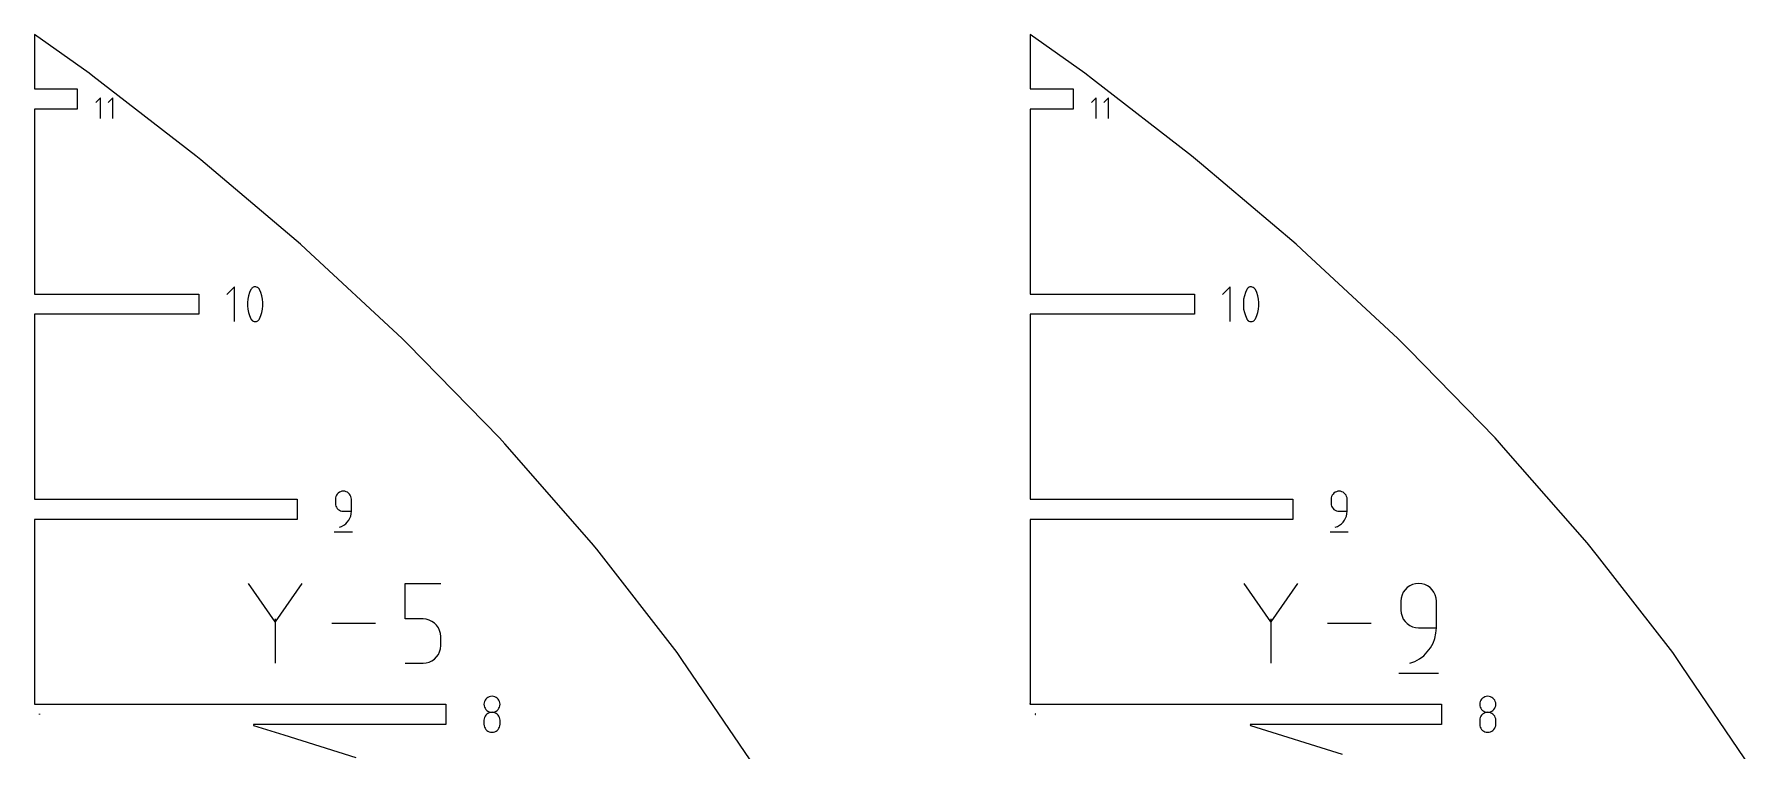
# Model space of a CAD drawing. Extents: x 0 to 800, y 0 to 1200.
# Drawn here: x 178.4 to 368.6, y 623.4 to 702.8 of the extents above; entities that cross this region are included whole.
import ezdxf

# ---------------------------------------------------------------- set-up
doc = ezdxf.new("R2010")
doc.units = 0
doc.header["$MEASUREMENT"] = 0
doc.layers.add('annotation', color=7, linetype='Continuous')
doc.layers.add('boundary', color=7, linetype='Continuous')

msp = doc.modelspace()

# ---------------------------------------------------------------- linework, layer by layer
at = {"layer": 'annotation', "color": 1}
for p, q in [((185.7, 695.72), (185.19, 695.21)), ((185.7, 693.43), (185.7, 695.72)), ((187.07, 695.72), (186.56, 695.21)), ((187.07, 693.43), (187.07, 695.72)), ((296.07, 695.72), (295.56, 695.21)), ((296.07, 693.43), (296.07, 695.72)), ((297.44, 695.72), (296.93, 695.21)), ((297.44, 693.43), (297.44, 695.72)), ((200.58, 674.77), (199.72, 673.91)), ((200.58, 670.92), (200.58, 674.77)), ((202.13, 673.76), (202.06, 673.39)), ((202.24, 674.12), (202.13, 673.76)), ((202.39, 674.46), (202.24, 674.12)), ((202.44, 674.55), (202.39, 674.46)), ((202.39, 674.46), (202.39, 674.46)), ((202.5, 674.62), (202.44, 674.55)), ((202.57, 674.67), (202.5, 674.62)), ((202.65, 674.72), (202.57, 674.67)), ((202.74, 674.75), (202.65, 674.72)), ((202.83, 674.76), (202.74, 674.75)), ((202.92, 674.76), (202.83, 674.76)), ((203.01, 674.74), (202.92, 674.76)), ((203.1, 674.71), (203.01, 674.74)), ((203.14, 674.69), (203.1, 674.71)), ((203.1, 674.71), (203.1, 674.71)), ((203.17, 674.67), (203.14, 674.69)), ((203.2, 674.65), (203.17, 674.67)), ((203.23, 674.62), (203.2, 674.65)), ((203.26, 674.59), (203.23, 674.62)), ((203.29, 674.56), (203.26, 674.59)), ((203.31, 674.53), (203.29, 674.56)), ((203.33, 674.5), (203.31, 674.53)), ((203.35, 674.46), (203.33, 674.5)), ((203.5, 674.12), (203.35, 674.46)), ((203.35, 674.46), (203.35, 674.46)), ((203.61, 673.76), (203.5, 674.12)), ((203.68, 673.39), (203.61, 673.76)), ((310.94, 674.77), (310.09, 673.91)), ((310.94, 670.92), (310.94, 674.77)), ((312.5, 673.76), (312.42, 673.39)), ((312.61, 674.12), (312.5, 673.76)), ((312.76, 674.46), (312.61, 674.12)), ((312.81, 674.55), (312.76, 674.46)), ((312.76, 674.46), (312.76, 674.46)), ((312.87, 674.62), (312.81, 674.55)), ((312.94, 674.67), (312.87, 674.62)), ((313.02, 674.72), (312.94, 674.67)), ((313.11, 674.75), (313.02, 674.72)), ((313.2, 674.76), (313.11, 674.75)), ((313.29, 674.76), (313.2, 674.76)), ((313.38, 674.74), (313.29, 674.76)), ((313.47, 674.71), (313.38, 674.74)), ((313.51, 674.69), (313.47, 674.71)), ((313.47, 674.71), (313.47, 674.71)), ((313.54, 674.67), (313.51, 674.69)), ((313.57, 674.65), (313.54, 674.67)), ((313.6, 674.62), (313.57, 674.65)), ((313.63, 674.59), (313.6, 674.62)), ((313.65, 674.56), (313.63, 674.59)), ((313.68, 674.53), (313.65, 674.56)), ((313.7, 674.5), (313.68, 674.53)), ((313.72, 674.46), (313.7, 674.5)), ((313.87, 674.12), (313.72, 674.46)), ((313.72, 674.46), (313.72, 674.46)), ((313.98, 673.76), (313.87, 674.12)), ((314.05, 673.39), (313.98, 673.76)), ((202.06, 673.39), (202.02, 673.03)), ((202.02, 673.03), (202.02, 672.66)), ((202.02, 672.66), (202.06, 672.29)), ((202.06, 672.29), (202.13, 671.92)), ((202.13, 671.92), (202.24, 671.57)), ((202.24, 671.57), (202.39, 671.22)), ((203.35, 671.22), (203.5, 671.57)), ((203.5, 671.57), (203.61, 671.92)), ((203.61, 671.92), (203.68, 672.29)), ((203.72, 673.02), (203.68, 673.39)), ((203.68, 672.29), (203.72, 672.65)), ((203.72, 672.65), (203.72, 673.02)), ((312.42, 673.39), (312.39, 673.03)), ((312.39, 673.03), (312.39, 672.66)), ((312.39, 672.66), (312.42, 672.29)), ((312.42, 672.29), (312.5, 671.92)), ((312.5, 671.92), (312.61, 671.57)), ((312.61, 671.57), (312.76, 671.22)), ((313.72, 671.22), (313.87, 671.57)), ((313.87, 671.57), (313.98, 671.92)), ((313.98, 671.92), (314.05, 672.29)), ((314.09, 673.02), (314.05, 673.39)), ((314.05, 672.29), (314.09, 672.65)), ((314.09, 672.65), (314.09, 673.02)), ((202.39, 671.22), (202.39, 671.22)), ((202.39, 671.22), (202.41, 671.18)), ((202.41, 671.18), (202.43, 671.15)), ((202.43, 671.15), (202.45, 671.12)), ((202.45, 671.12), (202.48, 671.09)), ((202.48, 671.09), (202.51, 671.06)), ((202.51, 671.06), (202.54, 671.03)), ((202.54, 671.03), (202.57, 671.01)), ((202.57, 671.01), (202.6, 670.99)), ((202.6, 670.99), (202.64, 670.97)), ((202.64, 670.97), (202.64, 670.97)), ((202.64, 670.97), (202.73, 670.94)), ((202.73, 670.94), (202.82, 670.92)), ((202.82, 670.92), (202.91, 670.92)), ((202.91, 670.92), (203, 670.93)), ((203, 670.93), (203.09, 670.96)), ((203.09, 670.96), (203.17, 671.01)), ((203.17, 671.01), (203.24, 671.07)), ((203.24, 671.07), (203.3, 671.14)), ((203.3, 671.14), (203.35, 671.22)), ((203.35, 671.22), (203.35, 671.22)), ((312.76, 671.22), (312.76, 671.22)), ((312.76, 671.22), (312.78, 671.18)), ((312.78, 671.18), (312.8, 671.15)), ((312.8, 671.15), (312.82, 671.12)), ((312.82, 671.12), (312.85, 671.09)), ((312.85, 671.09), (312.87, 671.06)), ((312.87, 671.06), (312.9, 671.03)), ((312.9, 671.03), (312.94, 671.01)), ((312.94, 671.01), (312.97, 670.99)), ((312.97, 670.99), (313.01, 670.97)), ((313.01, 670.97), (313.01, 670.97)), ((313.01, 670.97), (313.1, 670.94)), ((313.1, 670.94), (313.19, 670.92)), ((313.19, 670.92), (313.28, 670.92)), ((313.28, 670.92), (313.37, 670.93)), ((313.37, 670.93), (313.46, 670.96)), ((313.46, 670.96), (313.54, 671.01)), ((313.54, 671.01), (313.61, 671.07)), ((313.61, 671.07), (313.67, 671.14)), ((313.67, 671.14), (313.72, 671.22)), ((313.72, 671.22), (313.72, 671.22)), ((211.76, 651.39), (211.75, 651.23)), ((211.75, 651.23), (211.75, 650.78)), ((211.75, 650.78), (211.75, 650.78)), ((211.75, 650.78), (211.76, 650.62)), ((211.8, 651.54), (211.76, 651.39)), ((211.87, 651.68), (211.8, 651.54)), ((211.95, 651.8), (211.87, 651.68)), ((212.06, 651.91), (211.95, 651.8)), ((212.19, 651.99), (212.06, 651.91)), ((212.32, 652.06), (212.19, 651.99)), ((212.47, 652.1), (212.32, 652.06)), ((212.63, 652.12), (212.47, 652.1)), ((212.79, 652.1), (212.63, 652.12)), ((212.63, 652.12), (212.63, 652.12)), ((212.94, 652.06), (212.79, 652.1)), ((213.08, 651.99), (212.94, 652.06)), ((213.21, 651.91), (213.08, 651.99)), ((213.31, 651.8), (213.21, 651.91)), ((213.4, 651.68), (213.31, 651.8)), ((213.47, 651.54), (213.4, 651.68)), ((213.51, 651.39), (213.47, 651.54)), ((213.52, 651.23), (213.51, 651.39)), ((213.52, 649.89), (213.52, 651.23)), ((213.52, 651.23), (213.52, 651.23)), ((322.13, 651.39), (322.12, 651.23)), ((322.12, 651.23), (322.12, 650.78)), ((322.12, 650.78), (322.12, 650.78)), ((322.12, 650.78), (322.13, 650.62)), ((322.17, 651.54), (322.13, 651.39)), ((322.24, 651.68), (322.17, 651.54)), ((322.33, 651.8), (322.24, 651.68)), ((322.43, 651.91), (322.33, 651.8)), ((322.56, 651.99), (322.43, 651.91)), ((322.7, 652.06), (322.56, 651.99)), ((322.85, 652.1), (322.7, 652.06)), ((323.01, 652.12), (322.85, 652.1)), ((323.17, 652.1), (323.01, 652.12)), ((323.01, 652.12), (323.01, 652.12)), ((323.32, 652.06), (323.17, 652.1)), ((323.45, 651.99), (323.32, 652.06)), ((323.58, 651.91), (323.45, 651.99)), ((323.68, 651.8), (323.58, 651.91)), ((323.77, 651.68), (323.68, 651.8)), ((323.84, 651.54), (323.77, 651.68)), ((323.88, 651.39), (323.84, 651.54)), ((323.89, 651.23), (323.88, 651.39)), ((323.89, 649.89), (323.89, 651.23)), ((323.89, 651.23), (323.89, 651.23)), ((211.76, 650.62), (211.8, 650.47)), ((211.8, 650.47), (211.87, 650.33)), ((211.87, 650.33), (211.95, 650.21)), ((211.95, 650.21), (212.06, 650.1)), ((212.06, 650.1), (212.19, 650.01)), ((212.19, 650.01), (212.32, 649.95)), ((212.32, 649.95), (212.47, 649.91)), ((212.47, 649.91), (212.63, 649.89)), ((212.63, 649.89), (213.52, 649.89)), ((213.07, 648.68), (213.23, 648.89)), ((213.23, 648.89), (213.35, 649.12)), ((213.35, 649.12), (213.45, 649.36)), ((213.45, 649.36), (213.5, 649.62)), ((213.5, 649.62), (213.52, 649.89)), ((322.13, 650.62), (322.17, 650.47)), ((322.17, 650.47), (322.24, 650.33)), ((322.24, 650.33), (322.33, 650.21)), ((322.33, 650.21), (322.43, 650.1)), ((322.43, 650.1), (322.56, 650.01)), ((322.56, 650.01), (322.7, 649.95)), ((322.7, 649.95), (322.85, 649.91)), ((322.85, 649.91), (323.01, 649.89)), ((323.01, 649.89), (323.89, 649.89)), ((323.44, 648.68), (323.6, 648.89)), ((323.6, 648.89), (323.72, 649.12)), ((323.72, 649.12), (323.82, 649.36)), ((323.82, 649.36), (323.87, 649.62)), ((323.87, 649.62), (323.89, 649.89)), ((211.63, 647.62), (213.63, 647.62)), ((212.19, 648.12), (212.44, 648.21)), ((212.19, 648.12), (212.19, 648.12)), ((212.44, 648.21), (212.68, 648.34)), ((212.68, 648.34), (212.89, 648.5)), ((212.89, 648.5), (213.07, 648.68)), ((322.01, 647.62), (324.01, 647.62)), ((322.56, 648.12), (322.81, 648.21)), ((322.56, 648.12), (322.56, 648.12)), ((322.81, 648.21), (323.05, 648.34)), ((323.05, 648.34), (323.26, 648.5)), ((323.26, 648.5), (323.44, 648.68)), ((205.07, 637.62), (202.11, 641.89)), ((208.02, 641.89), (205.07, 637.62)), ((219.49, 637.95), (219.49, 641.89)), ((219.49, 641.89), (223.43, 641.89)), ((315.42, 637.62), (312.47, 641.89)), ((318.38, 641.89), (315.42, 637.62)), ((330.32, 641.19), (330.12, 640.91)), ((330.55, 641.43), (330.32, 641.19)), ((330.83, 641.62), (330.55, 641.43)), ((331.13, 641.77), (330.83, 641.62)), ((331.47, 641.86), (331.13, 641.77)), ((331.82, 641.89), (331.47, 641.86)), ((332.17, 641.86), (331.82, 641.89)), ((331.82, 641.89), (331.82, 641.89)), ((332.5, 641.77), (332.17, 641.86)), ((332.81, 641.62), (332.5, 641.77)), ((333.09, 641.43), (332.81, 641.62)), ((333.32, 641.19), (333.09, 641.43)), ((333.52, 640.91), (333.32, 641.19)), ((329.88, 640.27), (329.85, 639.92)), ((329.85, 639.92), (329.85, 638.94)), ((329.98, 640.61), (329.88, 640.27)), ((330.12, 640.91), (329.98, 640.61)), ((333.66, 640.61), (333.52, 640.91)), ((333.75, 640.27), (333.66, 640.61)), ((333.78, 639.92), (333.75, 640.27)), ((333.78, 636.97), (333.78, 639.92)), ((333.78, 639.92), (333.78, 639.92)), ((205.07, 637.96), (205.07, 633.04)), ((216.18, 637.46), (211.34, 637.46)), ((221.46, 637.95), (219.49, 637.95)), ((221.81, 637.92), (221.46, 637.95)), ((222.15, 637.83), (221.81, 637.92)), ((222.45, 637.68), (222.15, 637.83)), ((222.73, 637.49), (222.45, 637.68)), ((222.96, 637.25), (222.73, 637.49)), ((315.42, 637.96), (315.42, 633.04)), ((326.54, 637.46), (321.7, 637.46)), ((329.85, 638.94), (329.85, 638.94)), ((329.85, 638.94), (329.88, 638.58)), ((329.88, 638.58), (329.98, 638.25)), ((329.98, 638.25), (330.12, 637.94)), ((330.12, 637.94), (330.32, 637.67)), ((330.32, 637.67), (330.55, 637.43)), ((330.55, 637.43), (330.83, 637.24)), ((223.16, 636.98), (222.96, 637.25)), ((223.3, 636.67), (223.16, 636.98)), ((223.39, 636.34), (223.3, 636.67)), ((223.43, 635.99), (223.39, 636.34)), ((223.43, 635.01), (223.43, 635.99)), ((223.43, 635.99), (223.43, 635.99)), ((330.83, 637.24), (331.13, 637.09)), ((331.13, 637.09), (331.47, 637)), ((331.47, 637), (331.82, 636.97)), ((331.82, 636.97), (333.78, 636.97)), ((333.41, 635.26), (333.61, 635.8)), ((333.61, 635.8), (333.74, 636.37)), ((333.74, 636.37), (333.78, 636.97)), ((222.73, 633.5), (222.96, 633.74)), ((222.96, 633.74), (223.16, 634.01)), ((223.16, 634.01), (223.3, 634.32)), ((223.3, 634.32), (223.39, 634.65)), ((223.39, 634.65), (223.43, 635.01)), ((331.4, 633.25), (331.91, 633.53)), ((331.91, 633.53), (332.38, 633.88)), ((332.38, 633.88), (332.78, 634.29)), ((332.78, 634.29), (333.13, 634.75)), ((333.13, 634.75), (333.41, 635.26)), ((219.49, 633.04), (221.46, 633.04)), ((221.46, 633.04), (221.81, 633.07)), ((221.46, 633.04), (221.46, 633.04)), ((221.81, 633.07), (222.15, 633.16)), ((222.15, 633.16), (222.45, 633.31)), ((222.45, 633.31), (222.73, 633.5)), ((329.61, 631.93), (334.03, 631.93)), ((330.84, 633.04), (331.4, 633.25)), ((330.84, 633.04), (330.84, 633.04)), ((228.23, 628.66), (228.22, 628.5)), ((228.22, 628.5), (228.22, 628.5)), ((228.22, 628.5), (228.23, 628.34)), ((228.27, 628.81), (228.23, 628.66)), ((228.23, 628.34), (228.27, 628.19)), ((228.34, 628.94), (228.27, 628.81)), ((228.27, 628.19), (228.34, 628.05)), ((228.43, 629.07), (228.34, 628.94)), ((228.34, 628.05), (228.43, 627.92)), ((228.54, 629.18), (228.43, 629.07)), ((228.43, 627.92), (228.54, 627.82)), ((228.66, 629.26), (228.54, 629.18)), ((228.54, 627.82), (228.66, 627.73)), ((228.8, 629.33), (228.66, 629.26)), ((228.95, 629.37), (228.8, 629.33)), ((229.11, 629.38), (228.95, 629.37)), ((229.27, 629.37), (229.11, 629.38)), ((229.11, 629.38), (229.11, 629.38)), ((229.42, 629.33), (229.27, 629.37)), ((229.56, 629.26), (229.42, 629.33)), ((229.68, 629.18), (229.56, 629.26)), ((229.56, 627.73), (229.68, 627.82)), ((229.79, 629.07), (229.68, 629.18)), ((229.68, 627.82), (229.79, 627.92)), ((229.87, 628.94), (229.79, 629.07)), ((229.79, 627.92), (229.87, 628.05)), ((229.94, 628.81), (229.87, 628.94)), ((229.87, 628.05), (229.94, 628.19)), ((229.98, 628.66), (229.94, 628.81)), ((229.94, 628.19), (229.98, 628.34)), ((230, 628.5), (229.98, 628.66)), ((229.98, 628.34), (230, 628.5)), ((230, 628.5), (230, 628.5)), ((338.61, 628.66), (338.59, 628.5)), ((338.59, 628.5), (338.59, 628.5)), ((338.59, 628.5), (338.61, 628.34)), ((338.65, 628.81), (338.61, 628.66)), ((338.61, 628.34), (338.65, 628.19)), ((338.72, 628.94), (338.65, 628.81)), ((338.65, 628.19), (338.72, 628.05)), ((338.8, 629.07), (338.72, 628.94)), ((338.72, 628.05), (338.8, 627.92)), ((338.91, 629.18), (338.8, 629.07)), ((338.8, 627.92), (338.91, 627.82)), ((339.03, 629.26), (338.91, 629.18)), ((338.91, 627.82), (339.03, 627.73)), ((339.17, 629.33), (339.03, 629.26)), ((339.32, 629.37), (339.17, 629.33)), ((339.48, 629.38), (339.32, 629.37)), ((339.64, 629.37), (339.48, 629.38)), ((339.48, 629.38), (339.48, 629.38)), ((339.79, 629.33), (339.64, 629.37)), ((339.93, 629.26), (339.79, 629.33)), ((340.05, 629.18), (339.93, 629.26)), ((339.93, 627.73), (340.05, 627.82)), ((340.16, 629.07), (340.05, 629.18)), ((340.05, 627.82), (340.16, 627.92)), ((340.25, 628.94), (340.16, 629.07)), ((340.16, 627.92), (340.25, 628.05)), ((340.31, 628.81), (340.25, 628.94)), ((340.25, 628.05), (340.31, 628.19)), ((340.36, 628.66), (340.31, 628.81)), ((340.31, 628.19), (340.36, 628.34)), ((340.37, 628.5), (340.36, 628.66)), ((340.36, 628.34), (340.37, 628.5)), ((340.37, 628.5), (340.37, 628.5)), ((178.95, 627.42), (178.94, 627.42)), ((178.94, 627.42), (178.94, 627.41)), ((178.94, 627.41), (178.94, 627.41)), ((178.94, 627.41), (178.94, 627.41)), ((178.94, 627.41), (178.94, 627.41)), ((178.94, 627.41), (178.94, 627.4)), ((178.94, 627.4), (178.94, 627.4)), ((178.94, 627.4), (178.94, 627.4)), ((178.94, 627.4), (178.95, 627.4)), ((178.95, 627.39), (178.94, 627.39)), ((178.94, 627.39), (178.94, 627.38)), ((178.94, 627.38), (178.94, 627.38)), ((178.94, 627.38), (178.94, 627.38)), ((178.94, 627.38), (178.94, 627.37)), ((178.94, 627.37), (178.94, 627.37)), ((178.94, 627.37), (178.94, 627.37)), ((178.94, 627.37), (178.94, 627.37)), ((178.94, 627.37), (178.94, 627.36)), ((178.94, 627.36), (178.95, 627.36)), ((178.96, 627.42), (178.95, 627.42)), ((178.95, 627.42), (178.95, 627.42)), ((178.95, 627.42), (178.95, 627.42)), ((178.95, 627.42), (178.95, 627.42)), ((178.95, 627.42), (178.95, 627.42)), ((178.95, 627.4), (178.95, 627.4)), ((178.95, 627.4), (178.95, 627.39)), ((178.96, 627.39), (178.95, 627.39)), ((178.95, 627.39), (178.95, 627.39)), ((178.95, 627.39), (178.95, 627.39)), ((178.95, 627.39), (178.95, 627.39)), ((178.95, 627.39), (178.95, 627.39)), ((178.95, 627.39), (178.95, 627.39)), ((178.95, 627.39), (178.95, 627.39)), ((178.95, 627.39), (178.96, 627.39)), ((178.95, 627.36), (178.95, 627.36)), ((178.95, 627.36), (178.95, 627.36)), ((178.95, 627.36), (178.95, 627.36)), ((178.95, 627.36), (178.95, 627.36)), ((178.95, 627.36), (178.96, 627.36)), ((178.97, 627.42), (178.96, 627.42)), ((178.96, 627.42), (178.96, 627.42)), ((178.96, 627.42), (178.96, 627.42)), ((178.96, 627.42), (178.96, 627.42)), ((178.96, 627.42), (178.96, 627.42)), ((178.96, 627.39), (178.97, 627.4)), ((178.97, 627.39), (178.96, 627.39)), ((178.96, 627.39), (178.96, 627.39)), ((178.96, 627.39), (178.96, 627.39)), ((178.96, 627.39), (178.96, 627.39)), ((178.96, 627.39), (178.96, 627.39)), ((178.96, 627.39), (178.96, 627.39)), ((178.96, 627.39), (178.96, 627.39)), ((178.96, 627.39), (178.96, 627.39)), ((178.96, 627.39), (178.96, 627.39)), ((178.96, 627.36), (178.96, 627.36)), ((178.96, 627.36), (178.96, 627.36)), ((178.96, 627.36), (178.96, 627.36)), ((178.96, 627.36), (178.96, 627.36)), ((178.96, 627.36), (178.97, 627.36)), ((178.97, 627.41), (178.97, 627.42)), ((178.97, 627.42), (178.97, 627.42)), ((178.97, 627.42), (178.97, 627.42)), ((178.97, 627.41), (178.97, 627.41)), ((178.97, 627.41), (178.97, 627.41)), ((178.97, 627.41), (178.97, 627.41)), ((178.97, 627.4), (178.97, 627.41)), ((178.97, 627.4), (178.97, 627.4)), ((178.97, 627.4), (178.97, 627.4)), ((178.97, 627.4), (178.97, 627.4)), ((178.97, 627.4), (178.97, 627.4)), ((178.97, 627.38), (178.97, 627.39)), ((178.97, 627.39), (178.97, 627.39)), ((178.97, 627.39), (178.97, 627.39)), ((178.97, 627.37), (178.97, 627.38)), ((178.97, 627.38), (178.97, 627.38)), ((178.97, 627.38), (178.97, 627.38)), ((178.97, 627.38), (178.97, 627.38)), ((178.97, 627.36), (178.97, 627.37)), ((178.97, 627.37), (178.97, 627.37)), ((178.97, 627.37), (178.97, 627.37)), ((178.97, 627.36), (178.97, 627.36)), ((178.97, 627.36), (178.97, 627.36)), ((228.23, 626.88), (228.22, 626.72)), ((228.22, 626.72), (228.22, 626.28)), ((228.22, 626.28), (228.22, 626.28)), ((228.22, 626.28), (228.23, 626.12)), ((228.27, 627.03), (228.23, 626.88)), ((228.23, 626.12), (228.27, 625.97)), ((228.34, 627.17), (228.27, 627.03)), ((228.27, 625.97), (228.34, 625.83)), ((228.43, 627.29), (228.34, 627.17)), ((228.54, 627.4), (228.43, 627.29)), ((228.66, 627.49), (228.54, 627.4)), ((228.66, 627.73), (228.8, 627.66)), ((228.8, 627.55), (228.66, 627.49)), ((228.8, 627.66), (228.95, 627.62)), ((228.95, 627.59), (228.8, 627.55)), ((228.95, 627.62), (229.11, 627.61)), ((229.11, 627.61), (228.95, 627.59)), ((229.11, 627.61), (229.27, 627.62)), ((229.27, 627.59), (229.11, 627.61)), ((229.11, 627.61), (229.11, 627.61)), ((229.11, 627.61), (229.11, 627.61)), ((229.27, 627.62), (229.42, 627.66)), ((229.42, 627.55), (229.27, 627.59)), ((229.42, 627.66), (229.56, 627.73)), ((229.56, 627.49), (229.42, 627.55)), ((229.68, 627.4), (229.56, 627.49)), ((229.79, 627.29), (229.68, 627.4)), ((229.87, 627.17), (229.79, 627.29)), ((229.94, 627.03), (229.87, 627.17)), ((229.87, 625.83), (229.94, 625.97)), ((229.98, 626.88), (229.94, 627.03)), ((229.94, 625.97), (229.98, 626.12)), ((230, 626.72), (229.98, 626.88)), ((229.98, 626.12), (230, 626.28)), ((230, 626.28), (230, 626.72)), ((230, 626.72), (230, 626.72)), ((289.34, 627.42), (289.33, 627.42)), ((289.33, 627.42), (289.33, 627.42)), ((289.33, 627.42), (289.33, 627.42)), ((289.33, 627.42), (289.33, 627.41)), ((289.33, 627.41), (289.33, 627.41)), ((289.33, 627.41), (289.33, 627.41)), ((289.33, 627.41), (289.33, 627.41)), ((289.33, 627.41), (289.33, 627.41)), ((289.33, 627.41), (289.33, 627.4)), ((289.33, 627.4), (289.33, 627.4)), ((289.33, 627.4), (289.33, 627.4)), ((289.33, 627.4), (289.33, 627.4)), ((289.33, 627.4), (289.34, 627.39)), ((289.34, 627.39), (289.33, 627.39)), ((289.33, 627.39), (289.33, 627.39)), ((289.33, 627.39), (289.33, 627.39)), ((289.33, 627.39), (289.33, 627.38)), ((289.33, 627.38), (289.33, 627.38)), ((289.33, 627.38), (289.33, 627.38)), ((289.33, 627.38), (289.33, 627.37)), ((289.33, 627.37), (289.33, 627.37)), ((289.33, 627.37), (289.33, 627.37)), ((289.33, 627.37), (289.33, 627.36)), ((289.33, 627.36), (289.33, 627.36)), ((289.33, 627.36), (289.33, 627.36)), ((289.33, 627.36), (289.33, 627.36)), ((289.33, 627.36), (289.34, 627.36)), ((289.35, 627.42), (289.34, 627.42)), ((289.34, 627.42), (289.34, 627.42)), ((289.34, 627.42), (289.34, 627.42)), ((289.34, 627.42), (289.34, 627.42)), ((289.34, 627.42), (289.34, 627.42)), ((289.35, 627.39), (289.34, 627.39)), ((289.34, 627.39), (289.34, 627.39)), ((289.34, 627.39), (289.34, 627.39)), ((289.34, 627.39), (289.34, 627.39)), ((289.34, 627.39), (289.34, 627.39)), ((289.34, 627.39), (289.34, 627.39)), ((289.34, 627.39), (289.34, 627.39)), ((289.34, 627.39), (289.34, 627.39)), ((289.34, 627.39), (289.34, 627.39)), ((289.34, 627.39), (289.35, 627.39)), ((289.34, 627.36), (289.34, 627.36)), ((289.34, 627.36), (289.34, 627.36)), ((289.34, 627.36), (289.34, 627.35)), ((289.34, 627.35), (289.35, 627.36)), ((289.34, 627.35), (289.34, 627.35)), ((289.36, 627.42), (289.35, 627.42)), ((289.35, 627.42), (289.35, 627.42)), ((289.35, 627.42), (289.35, 627.42)), ((289.35, 627.42), (289.35, 627.42)), ((289.35, 627.39), (289.35, 627.4)), ((289.35, 627.4), (289.36, 627.4)), ((289.36, 627.39), (289.35, 627.39)), ((289.35, 627.39), (289.35, 627.39)), ((289.35, 627.39), (289.35, 627.39)), ((289.35, 627.39), (289.35, 627.39)), ((289.35, 627.39), (289.35, 627.39)), ((289.35, 627.39), (289.35, 627.39)), ((289.35, 627.36), (289.35, 627.36)), ((289.35, 627.36), (289.35, 627.36)), ((289.35, 627.36), (289.35, 627.36)), ((289.35, 627.36), (289.36, 627.36)), ((289.36, 627.41), (289.36, 627.42)), ((289.36, 627.42), (289.36, 627.42)), ((289.36, 627.41), (289.36, 627.41)), ((289.36, 627.41), (289.36, 627.41)), ((289.36, 627.41), (289.36, 627.41)), ((289.36, 627.4), (289.36, 627.41)), ((289.36, 627.41), (289.36, 627.41)), ((289.36, 627.4), (289.36, 627.4)), ((289.36, 627.4), (289.36, 627.4)), ((289.36, 627.38), (289.36, 627.39)), ((289.36, 627.39), (289.36, 627.39)), ((289.36, 627.37), (289.36, 627.38)), ((289.36, 627.38), (289.36, 627.38)), ((289.36, 627.38), (289.36, 627.38)), ((289.36, 627.38), (289.36, 627.38)), ((289.36, 627.36), (289.36, 627.37)), ((289.36, 627.37), (289.36, 627.37)), ((289.36, 627.36), (289.36, 627.36)), ((289.36, 627.36), (289.36, 627.36)), ((338.61, 626.88), (338.59, 626.72)), ((338.59, 626.72), (338.59, 626.28)), ((338.59, 626.28), (338.59, 626.28)), ((338.59, 626.28), (338.61, 626.12)), ((338.65, 627.03), (338.61, 626.88)), ((338.61, 626.12), (338.65, 625.97)), ((338.72, 627.17), (338.65, 627.03)), ((338.65, 625.97), (338.72, 625.83)), ((338.8, 627.29), (338.72, 627.17)), ((338.91, 627.4), (338.8, 627.29)), ((339.03, 627.49), (338.91, 627.4)), ((339.03, 627.73), (339.17, 627.66)), ((339.17, 627.55), (339.03, 627.49)), ((339.17, 627.66), (339.32, 627.62)), ((339.32, 627.59), (339.17, 627.55)), ((339.32, 627.62), (339.48, 627.61)), ((339.48, 627.61), (339.32, 627.59)), ((339.48, 627.61), (339.64, 627.62)), ((339.64, 627.59), (339.48, 627.61)), ((339.48, 627.61), (339.48, 627.61)), ((339.48, 627.61), (339.48, 627.61)), ((339.64, 627.62), (339.79, 627.66)), ((339.79, 627.55), (339.64, 627.59)), ((339.79, 627.66), (339.93, 627.73)), ((339.93, 627.49), (339.79, 627.55)), ((340.05, 627.4), (339.93, 627.49)), ((340.16, 627.29), (340.05, 627.4)), ((340.25, 627.17), (340.16, 627.29)), ((340.31, 627.03), (340.25, 627.17)), ((340.25, 625.83), (340.31, 625.97)), ((340.36, 626.88), (340.31, 627.03)), ((340.31, 625.97), (340.36, 626.12)), ((340.37, 626.72), (340.36, 626.88)), ((340.36, 626.12), (340.37, 626.28)), ((340.37, 626.28), (340.37, 626.72)), ((340.37, 626.72), (340.37, 626.72)), ((228.34, 625.83), (228.43, 625.7)), ((228.43, 625.7), (228.54, 625.6)), ((228.54, 625.6), (228.66, 625.51)), ((228.66, 625.51), (228.8, 625.44)), ((228.8, 625.44), (228.95, 625.4)), ((228.95, 625.4), (229.11, 625.39)), ((229.11, 625.39), (229.27, 625.4)), ((229.11, 625.39), (229.11, 625.39)), ((229.27, 625.4), (229.42, 625.44)), ((229.42, 625.44), (229.56, 625.51)), ((229.56, 625.51), (229.68, 625.6)), ((229.68, 625.6), (229.79, 625.7)), ((229.79, 625.7), (229.87, 625.83)), ((338.72, 625.83), (338.8, 625.7)), ((338.8, 625.7), (338.91, 625.6)), ((338.91, 625.6), (339.03, 625.51)), ((339.03, 625.51), (339.17, 625.44)), ((339.17, 625.44), (339.32, 625.4)), ((339.32, 625.4), (339.48, 625.39)), ((339.48, 625.39), (339.64, 625.4)), ((339.48, 625.39), (339.48, 625.39)), ((339.64, 625.4), (339.79, 625.44)), ((339.79, 625.44), (339.93, 625.51)), ((339.93, 625.51), (340.05, 625.6)), ((340.05, 625.6), (340.16, 625.7)), ((340.16, 625.7), (340.25, 625.83))]:
    msp.add_line(p, q, dxfattribs=at)
at = {"layer": 'boundary', "color": 5}
for p, q in [((184.44, 698.45), (178.38, 702.75)), ((178.38, 702.75), (178.38, 696.82)), ((294.81, 698.45), (288.75, 702.75)), ((288.75, 702.75), (288.75, 696.7)), ((184.86, 698.12), (184.44, 698.45)), ((295.67, 697.78), (294.81, 698.45)), ((178.38, 696.82), (178.38, 696.7)), ((178.38, 696.7), (183.14, 696.7)), ((183.14, 696.7), (183.14, 694.45)), ((196.28, 689.29), (184.86, 698.12)), ((288.75, 696.7), (293.51, 696.7)), ((293.51, 696.7), (293.51, 694.45)), ((306.65, 689.29), (295.67, 697.78)), ((183.14, 694.45), (178.38, 694.45)), ((178.38, 694.45), (178.38, 694.32)), ((293.51, 694.45), (288.75, 694.45)), ((288.75, 694.45), (288.75, 674.09)), ((178.38, 694.32), (178.38, 673.97)), ((196.82, 688.84), (196.28, 689.29)), ((207.9, 679.48), (196.82, 688.84)), ((307.74, 688.37), (306.65, 689.29)), ((318.26, 679.48), (307.74, 688.37)), ((208.48, 678.94), (207.9, 679.48)), ((319.44, 678.39), (318.26, 679.48)), ((219.16, 669.05), (208.48, 678.94)), ((329.52, 669.05), (319.44, 678.39)), ((178.38, 673.97), (196.6, 673.97)), ((196.6, 673.97), (196.6, 671.72)), ((288.75, 674.09), (288.75, 673.97)), ((288.75, 673.97), (306.96, 673.97)), ((306.96, 673.97), (306.96, 671.72)), ((196.6, 671.72), (178.38, 671.72)), ((178.38, 671.72), (178.38, 671.59)), ((178.38, 671.59), (178.38, 651.37)), ((306.96, 671.72), (288.75, 671.72)), ((288.75, 671.72), (288.75, 651.37)), ((219.75, 668.45), (219.16, 669.05)), ((229.95, 658.02), (219.75, 668.45)), ((330.72, 667.82), (329.52, 669.05)), ((340.31, 658.02), (330.72, 667.82)), ((230.54, 657.35), (229.95, 658.02)), ((240.15, 646.4), (230.54, 657.35)), ((341.49, 656.67), (340.31, 658.02)), ((350.51, 646.4), (341.49, 656.67)), ((178.38, 651.37), (178.38, 651.24)), ((178.38, 651.24), (207.51, 651.24)), ((207.51, 651.24), (207.51, 648.99)), ((288.75, 651.37), (288.75, 651.24)), ((288.75, 651.24), (317.88, 651.24)), ((317.88, 651.24), (317.88, 648.99)), ((207.51, 648.99), (178.38, 648.99)), ((178.38, 648.99), (178.38, 648.87)), ((178.38, 648.87), (178.38, 628.51)), ((317.88, 648.99), (288.75, 648.99)), ((288.75, 648.99), (288.75, 648.87)), ((288.75, 648.87), (288.75, 628.64)), ((240.71, 645.68), (240.15, 646.4)), ((249.63, 634.23), (240.71, 645.68)), ((351.63, 644.95), (350.51, 646.4)), ((359.98, 634.23), (351.63, 644.95)), ((250.15, 633.46), (249.63, 634.23)), ((361.04, 632.68), (359.98, 634.23)), ((258.27, 621.52), (250.15, 633.46)), ((368.62, 621.52), (361.04, 632.68)), ((178.38, 628.51), (178.56, 628.51)), ((178.56, 628.51), (223.98, 628.51)), ((223.98, 628.51), (223.98, 626.26)), ((288.75, 628.6), (288.74, 628.51)), ((288.74, 628.51), (288.75, 628.51)), ((288.75, 628.64), (288.75, 628.6)), ((288.75, 628.51), (288.84, 628.51)), ((288.84, 628.51), (334.36, 628.51)), ((334.36, 628.51), (334.36, 626.26)), ((223.98, 626.26), (202.68, 626.26)), ((202.68, 626.26), (202.69, 626.14)), ((202.69, 626.14), (206.03, 625.1)), ((334.36, 626.26), (313.16, 626.26)), ((313.16, 626.26), (313.17, 626.14)), ((313.17, 626.14), (323.34, 622.98)), ((206.03, 625.1), (214.03, 622.6))]:
    msp.add_line(p, q, dxfattribs=at)

doc.saveas('drawing.dxf')
